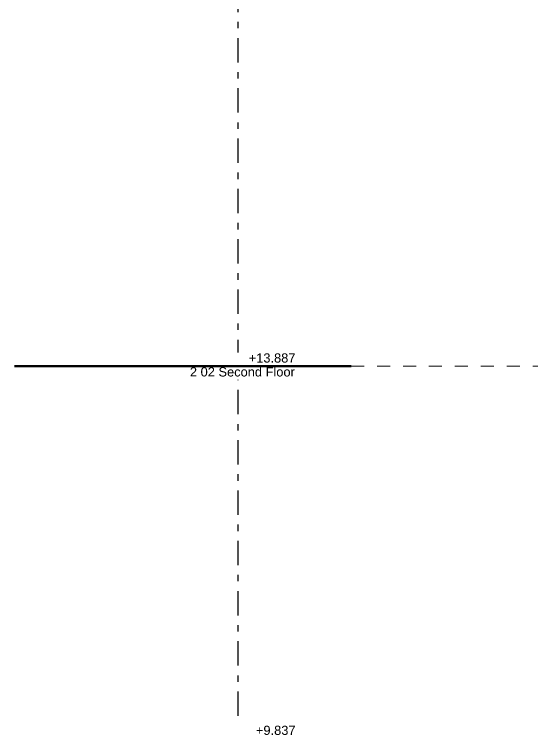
# Model space of a CAD drawing. Header units: millimetres. Extents: x -48147 to 1417267, y -496296 to 18123.
# Drawn here: x 1354000 to 1359635, y -487201 to -479347 of the extents above; entities that cross this region are included whole.
import ezdxf

# ---------------------------------------------------------------- set-up
doc = ezdxf.new("R2010")
doc.units = ezdxf.units.MM
doc.header["$MEASUREMENT"] = 0
for name, pattern in [('Dashed', [2822.222233, 1411.111116, -1411.111116]), ('Double Dashed', [546.805537, 264.583325, -105.833328, 70.555556, -105.833328]), ('Wipeout_Contour', [1000, 0, -1000])]:
    doc.linetypes.add(name, pattern=pattern)
doc.layers.add('0_Pen_No__105', color=7, linetype='Continuous', lineweight=15, true_color=0xa6a6a6)
doc.layers.add('0_Pen_No__25', color=7, linetype='Continuous', lineweight=50, true_color=0x2a2a2a)
for name, color, linetype, lineweight in [('0_Pen_No__6', 7, 'Continuous', 35), ('A-95-D_1_100_Pen_No__1', 7, 'Continuous', 13), ('A-95-P_Drawing_Pen_No__194', 7, 'Continuous', 25)]:
    doc.layers.add(name, color=color, linetype=linetype, lineweight=lineweight)
doc.layers.add('A-95-D_1_100', color=7, linetype='Continuous')
doc.layers.add('A-95-P_Drawing', color=7, linetype='Continuous')
doc.styles.add('GENERATED_STYLE_1', font='')
doc.styles.add('GENERATED_STYLE_2', font='')
doc.styles.get('GENERATED_STYLE_1').set_extended_font_data('Arial')
doc.styles.get('GENERATED_STYLE_2').set_extended_font_data('Swis721 BT')
doc.dimstyles.new('GENERATED_STYLE__2', dxfattribs={"dimtxt": 150, "dimasz": 47.5, "dimexe": 0.18, "dimexo": 0, "dimgap": 0.09, "dimtad": 1, "dimdec": 0, "dimzin": 0, "dimdsep": 46, "dimtxsty": 'GENERATED_STYLE_1', "dimblk": 'ARROWHEAD_2', "dimblk1": 'ARROWHEAD_2', "dimblk2": 'ARROWHEAD_2', "dimcen": 0.09, "dimclrd": 7, "dimclre": 7, "dimclrt": 7, "dimadec": 0, "dimazin": 0, "dimtfac": 1, "dimtdec": 4, "dimtmove": 0, "dimatfit": 3, "dimfxl": 1, "dimtolj": 1, "dimtzin": 0, "dimarcsym": 0})

# ---------------------------------------------------------------- blocks, each defined once
blk = doc.blocks.new('*D832', base_point=(1376122.5, -491272.8))
at = {"layer": 'A-95-D_1_100_Pen_No__1', "linetype": 'Continuous'}
for p, q in [((1357513, -483172.8), (1357419.3, -483172.8)), ((1357434.9, -483154.8), (1357497.4, -483190.9)), ((1357466.1, -487222.8), (1357466.1, -483172.8)), ((1357434.9, -487204.8), (1357497.4, -487240.9)), ((1357513, -487222.8), (1357419.3, -487222.8))]:
    blk.add_line(p, q, dxfattribs=at)
at = {"layer": 'A-95-D_1_100_Pen_No__1', "insert": (1357436.1, -485455.2), "char_height": 150, "attachment_point": 7, "rotation": 90, "style": 'GENERATED_STYLE_1'}
blk.add_mtext('\\A1;{\\fArial|b0|i0|c0|p34;4,050}', dxfattribs=at)
blk = doc.blocks.new('ARROWHEAD_2')
at = {"color": 0, "linetype": 'Continuous', "lineweight": 0}
for p, q in [((0, 0), (-1, 0)), ((-0.38, -0.66), (0.38, 0.66))]:
    blk.add_line(p, q, dxfattribs=at)
blk = doc.blocks.new('*D833', base_point=(1376122.5, -491272.8))
at = {"layer": 'A-95-D_1_100_Pen_No__1', "linetype": 'Continuous'}
for p, q in [((1357434.9, -479104.8), (1357497.4, -479140.9)), ((1357513, -479122.8), (1357419.3, -479122.8)), ((1357466.1, -483172.8), (1357466.1, -479122.8)), ((1357513, -483172.8), (1357419.3, -483172.8)), ((1357434.9, -483154.8), (1357497.4, -483190.9))]:
    blk.add_line(p, q, dxfattribs=at)
at = {"layer": 'A-95-D_1_100_Pen_No__1', "insert": (1357436.1, -481405.2), "char_height": 150, "attachment_point": 7, "rotation": 90, "style": 'GENERATED_STYLE_1'}
blk.add_mtext('\\A1;{\\fArial|b0|i0|c0|p34;4,050}', dxfattribs=at)
blk = doc.blocks.new('S-25 Building Section_STORY_MARKER', base_point=(1376122.5, -491272.8))
at = {"layer": '0_Pen_No__105', "linetype": 'Dashed', "ltscale": 0.1}
blk.add_line((1357662.3, -483172.8), (1413604.9, -483172.8), dxfattribs=at)
at = {"layer": '0_Pen_No__25', "linetype": 'Continuous'}
blk.add_line((1357662.3, -483172.8), (1357562.3, -483172.8), dxfattribs=at)
at = {"color": 254, "linetype": 'Wipeout_Contour', "lineweight": 0, "ltscale": 5757031.994740021}
blk.add_wipeout([(1354000.3, -483024.6), (1354000.3, -483321.1), (1357462.3, -483321.1), (1357462.3, -483024.6)], dxfattribs=at)
at = {"color": 254, "linetype": 'Wipeout_Contour', "lineweight": 0, "ltscale": 5762490.703351474}
blk.add_wipeout([(1354000.3, -487074.6), (1354000.3, -487371.1), (1357462.3, -487371.1), (1357462.3, -487074.6)], dxfattribs=at)
at = {"layer": '0_Pen_No__25', "linetype": 'Continuous'}
for p, q in [((1354000.3, -483172.8), (1357062.3, -483172.8)), ((1357262.3, -483172.8), (1357062.3, -483172.8)), ((1357262.3, -483172.8), (1357462.3, -483172.8)), ((1357562.3, -483172.8), (1357462.3, -483172.8))]:
    blk.add_line(p, q, dxfattribs=at)
at = {"layer": '0_Pen_No__6', "char_height": 100, "attachment_point": 1, "style": 'GENERATED_STYLE_2'}
for s, insert in [('\\A1;{\\fSwis721 BT|b0|i0|c0|p34;+13.887}', (1356548, -483033.4)), ('\\A1;{\\fSwis721 BT|b0|i0|c0|p34;2 02 Second Floor}', (1355908.6, -483184.9)), ('\\A1;{\\fSwis721 BT|b0|i0|c0|p34;+9.837}', (1356626.5, -487083.4))]:
    blk.add_mtext(s, dxfattribs=dict(at, insert=insert))

msp = doc.modelspace()

# ---------------------------------------------------------------- dimensions: what is measured, and where the dimension line sits
at = {"layer": 'A-95-D_1_100', "linetype": 'Continuous'}
for base, p1, p2, picture, middle in [((1357466.1, -479122.8), (1359110.5, -483172.8), (1358765.7, -479122.8), '*D833', (1357361.1, -481120.6)), ((1357466.1, -483172.8), (1359404.2, -487222.8), (1359110.5, -483172.8), '*D832', (1357361.1, -485170.6))]:
    dim = msp.add_linear_dim(base=base, p1=p1, p2=p2, angle=90, dimstyle='GENERATED_STYLE__2', dxfattribs=at)
    dim.commit()
    dim.dimension.update_dxf_attribs({"geometry": picture, "text_midpoint": middle, "dimtype": 160, "text_rotation": 90})

# ---------------------------------------------------------------- next in the draw order: wipeouts: each hides what was drawn before it
at = {"color": 254, "linetype": 'Wipeout_Contour', "lineweight": 0, "ltscale": 5770154.057643087}
msp.add_wipeout([(1356432.3, -471061.1), (1362596, -471061.1), (1362596, -493360.4), (1356432.3, -493360.4)], dxfattribs=at).dxf.layer = 'A-95-P_Drawing'

# ---------------------------------------------------------------- next in the draw order: linework, layer by layer
at = {"layer": 'A-95-P_Drawing_Pen_No__194', "linetype": 'Double Dashed', "flags": 128}
msp.add_lwpolyline([(1356432.3, -471061.1), (1362596, -471061.1), (1362596, -493360.4), (1356432.3, -493360.4)], close=True, dxfattribs=at)

# ---------------------------------------------------------------- next in the draw order: block references
at = {"linetype": 'Continuous', "lineweight": 0}
msp.add_blockref('S-25 Building Section_STORY_MARKER', (1376122.5, -491272.8), dxfattribs=at)

doc.saveas('drawing.dxf')
